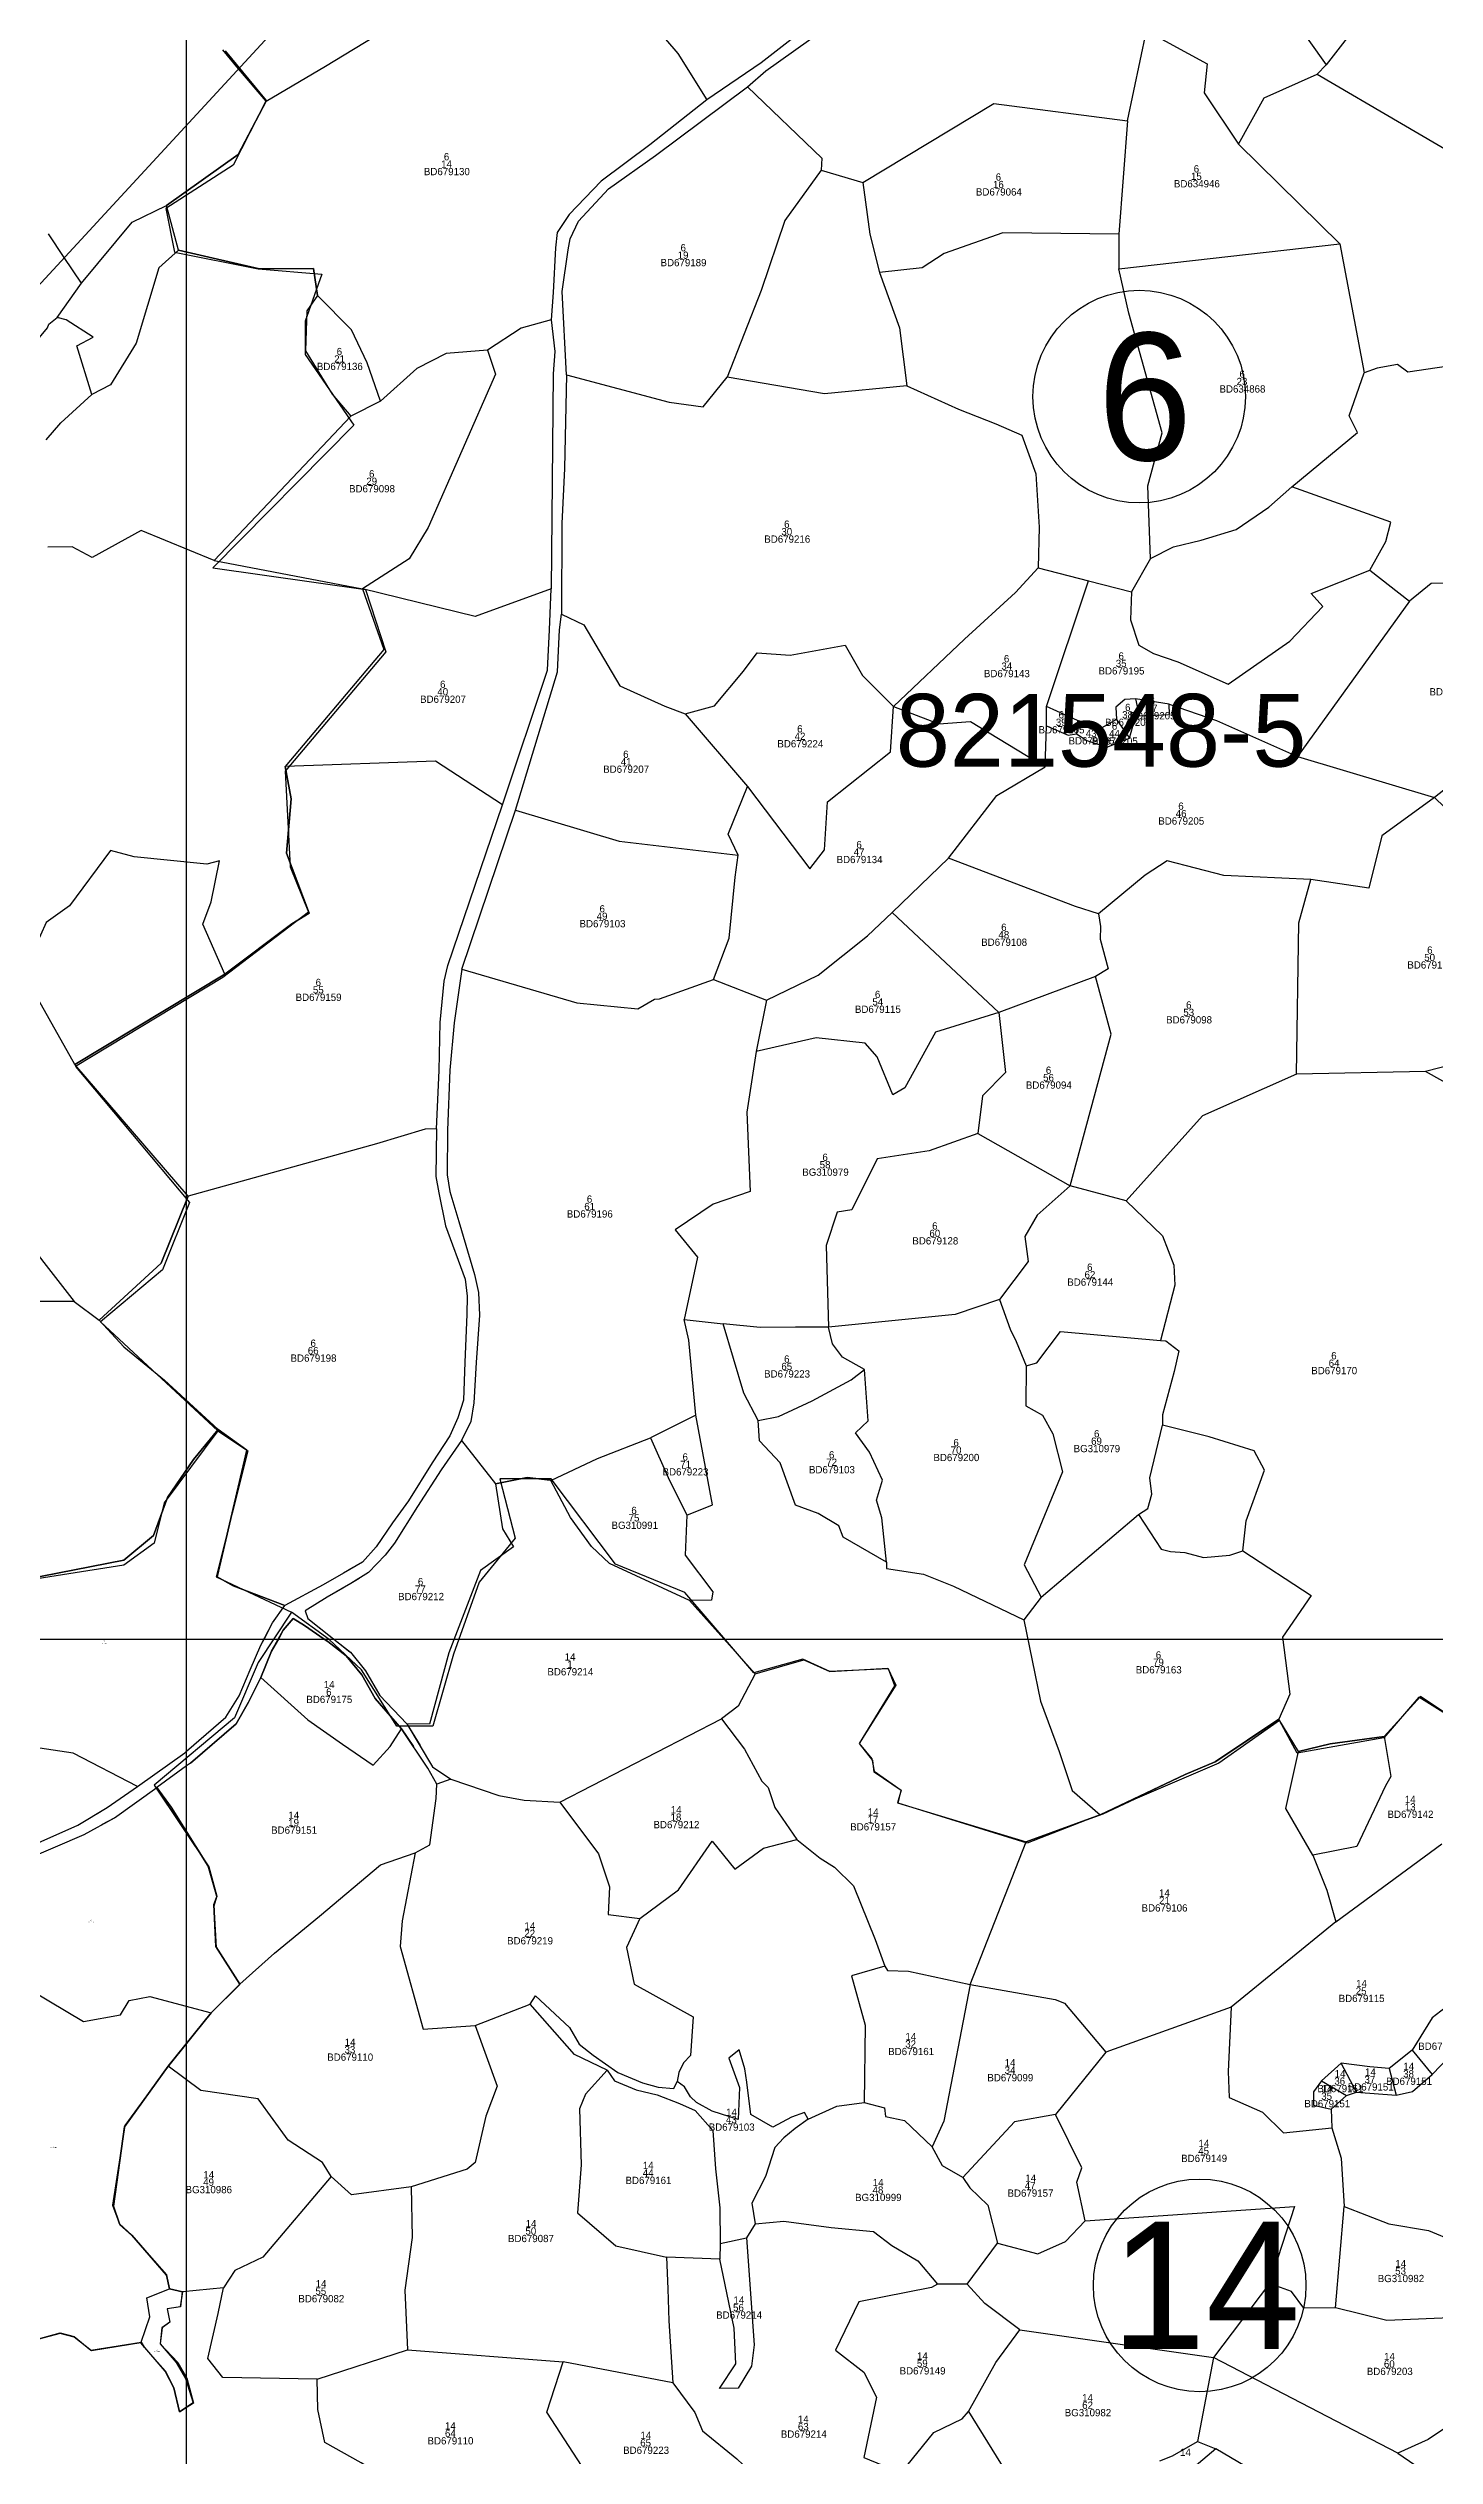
# Model space of a CAD drawing. Extents: x 547915 to 556085, y 1814738 to 1822008.
# Drawn here: x 548924 to 549687, y 1818551 to 1819875 of the extents above; entities that cross this region are included whole.
import ezdxf

# ---------------------------------------------------------------- set-up
doc = ezdxf.new("R2010")
doc.units = 0
for name, color, linetype in [('Level 10', 7, 'Continuous'), ('Level 20', 7, 'Continuous'), ('Level 23', 7, 'Continuous'), ('Level 34', 7, 'Continuous'), ('Level 46', 7, 'Continuous'), ('Level 54', 7, 'Continuous'), ('Level 55', 7, 'Continuous')]:
    doc.layers.add(name, color=color, linetype=linetype)

msp = doc.modelspace()

# ---------------------------------------------------------------- linework, layer by layer
at = {"layer": 'Level 10'}
for p, q in [((549690.7, 1819947.7), (549627.4, 1819866.2)), ((549517.9, 1819835.3), (549528.4, 1819884.8)), ((549028.6, 1819864), (549019.9, 1819874.3)), ((549627.4, 1819866.2), (549622.4, 1819860.9)), ((549043.7, 1819846.1), (549028.6, 1819864)), ((549622.4, 1819860.9), (549717.5, 1819805.4)), ((549517.9, 1819835.3), (549513.1, 1819772.9)), ((549634.8, 1819767.6), (549579.1, 1819822.5)), ((549349.3, 1819808.1), (549372.3, 1819801.3)), ((548995.5, 1819764.1), (548988.9, 1819788.8)), ((548932.6, 1819760.1), (548923.9, 1819773.1)), ((549513.1, 1819772.9), (549513.2, 1819753.8)), ((548942.1, 1819746), (548932.6, 1819760.1)), ((549513.2, 1819753.8), (549634.8, 1819767.6)), ((549634.8, 1819767.6), (549648.2, 1819696.6)), ((548928.8, 1819727.2), (548942.1, 1819746)), ((549106.7, 1819681), (549090.4, 1819672.8)), ((549468.8, 1819589.3), (549496.4, 1819582.2)), ((549530.7, 1819594.6), (549520.1, 1819576.1)), ((549651.3, 1819588.1), (549673.2, 1819571.1)), ((549473.4, 1819513.1), (549496.4, 1819582.2)), ((549496.4, 1819582.2), (549520.1, 1819576.1)), ((549673.2, 1819571.1), (549611.6, 1819485.5)), ((549767.2, 1819526.1), (549687, 1819463)), ((549274.4, 1819509.1), (549308.8, 1819469)), ((549473.3, 1819502.4), (549473.4, 1819513.1)), ((549490.4, 1819505.4), (549473.4, 1819513.1)), ((549540.8, 1819514.3), (549522.3, 1819517.3)), ((549522.3, 1819517.3), (549524.4, 1819507.9)), ((549472.7, 1819479.9), (549473.3, 1819502.4)), ((549490.4, 1819505.4), (549489.9, 1819498)), ((549503.9, 1819501.3), (549490.4, 1819505.4)), ((549511.9, 1819505.9), (549503.9, 1819501.3)), ((549503.9, 1819501.3), (549506.5, 1819490.8)), ((549506.5, 1819490.8), (549519.1, 1819495.7)), ((549511.9, 1819505.9), (549519.1, 1819495.7)), ((549611.6, 1819485.5), (549687, 1819463)), ((549388.4, 1819399.7), (549419.4, 1819429.6)), ((549388.4, 1819399.7), (549447.1, 1819344.8)), ((548938.5, 1819316.2), (548910.1, 1819366.4)), ((549021.1, 1819365.8), (548938.5, 1819316.2)), ((549290, 1819362.9), (549319.2, 1819351.6)), ((549500.4, 1819364.6), (549447.1, 1819344.8)), ((549319.2, 1819351.6), (549313.6, 1819323.3)), ((549682, 1819312.3), (549611, 1819310.8)), ((549735.8, 1819282.3), (549682, 1819312.3)), ((549435.5, 1819278.1), (549486.3, 1819249.4)), ((549517.3, 1819241.2), (549486.3, 1819249.4)), ((548938.1, 1819185.7), (548951.8, 1819175.4)), ((549273.9, 1819175.9), (549295.4, 1819173.4)), ((549280.4, 1819123.2), (549255.4, 1819110.7)), ((549151.4, 1819109.3), (549170.1, 1819085.5)), ((549470.4, 1819023), (549524, 1819068.6)), ((549470.4, 1819023), (549460.8, 1819010.5)), ((549205.5, 1818910.3), (549294.5, 1818956.2)), ((549590.2, 1818948.4), (549601.3, 1818955.9)), ((549502.9, 1818903.3), (549519.3, 1818911)), ((549462.1, 1818888.4), (549502.9, 1818903.3)), ((549431.3, 1818809.9), (549462.1, 1818888.4)), ((549632.7, 1818844.5), (549691, 1818887.3)), ((549632.7, 1818844.5), (549575.1, 1818797.4)), ((549013.5, 1818794.4), (549029.3, 1818810.1)), ((548989.8, 1818765.1), (549013.5, 1818794.4)), ((549158.9, 1818787.4), (549189.1, 1818799.1)), ((549575.1, 1818797.4), (549506, 1818772.7)), ((549506, 1818772.7), (549478.3, 1818738.4)), ((549635.6, 1818766.6), (549624.8, 1818756.9)), ((549644, 1818750.7), (549635.6, 1818766.6)), ((549674.7, 1818773.8), (549662, 1818763.7)), ((549674.7, 1818773.8), (549685.7, 1818760.5)), ((549624.8, 1818756.9), (549638.5, 1818748.8)), ((549662, 1818763.7), (549665.8, 1818749.1)), ((549630.1, 1818741.4), (549638.5, 1818748.8)), ((549630.1, 1818741.4), (549630.5, 1818731.1)), ((549638.5, 1818748.8), (549644, 1818750.7)), ((549644, 1818750.7), (549665.8, 1818749.1)), ((549632.4, 1818632), (549637.3, 1818687.9)), ((549313, 1818678.2), (549308.2, 1818670.5)), ((549293.6, 1818658.9), (549264.2, 1818660)), ((549293.7, 1818667.5), (549293.6, 1818658.9)), ((549293.7, 1818667.5), (549308.2, 1818670.5)), ((549429.6, 1818645), (549446.4, 1818667.6)), ((549020.3, 1818643), (548997.7, 1818640.8)), ((549429.6, 1818645), (549413.4, 1818645.1)), ((549596.1, 1818645.4), (549565.3, 1818604.7)), ((549458.6, 1818619.9), (549565.3, 1818604.7)), ((549071.8, 1818592.8), (549121.5, 1818608.9)), ((549121.5, 1818608.9), (549207.3, 1818602.4)), ((549267.7, 1818590.8), (549207.3, 1818602.4)), ((549565.3, 1818604.7), (549556.4, 1818558.6)), ((549666.7, 1818552.1), (549565.3, 1818604.7)), ((549430.4, 1818575), (549458.5, 1818529.7)), ((549556.4, 1818558.6), (549566.6, 1818554.5))]:
    msp.add_line(p, q, dxfattribs=at)
for points in [[(549579.1, 1819959.4), (549584.7, 1819952.5), (549582.1, 1819946.7), (549581.2, 1819936.6), (549592.5, 1819914.1), (549597.8, 1819907.7), (549627.4, 1819866.2)], [(549244.3, 1819939.3), (549246.6, 1819900), (549270.4, 1819872.3), (549286.3, 1819846.8)], [(549043.7, 1819846.1), (549076.4, 1819865.4), (549134.8, 1819900.8)], [(549528.4, 1819884.8), (549561.8, 1819866.6), (549560.1, 1819850.8), (549579.1, 1819822.5)], [(549028.6, 1819864), (549043.7, 1819846.1), (549028.4, 1819816.8), (548988.9, 1819788.8)], [(549308.8, 1819854.1), (549349.7, 1819814.8), (549349.3, 1819808.1)], [(549579.1, 1819822.5), (549593.1, 1819847.9), (549622.4, 1819860.9)], [(549072.1, 1819739.2), (549069.9, 1819754.1), (549040.2, 1819753.9), (548995.5, 1819764.1), (548988.9, 1819788.8), (549028.4, 1819816.8), (549043.7, 1819846.1)], [(549372.3, 1819801.3), (549444.4, 1819844.8), (549517.9, 1819835.3)], [(549349.3, 1819808.1), (549329.4, 1819780.5), (549316.3, 1819742), (549297.6, 1819694.3)], [(549372.3, 1819801.3), (549376.1, 1819773), (549381.4, 1819751.9)], [(548942.1, 1819746), (548970, 1819779.5), (548988.9, 1819788.8)], [(549513.1, 1819772.9), (549449.3, 1819773.7), (549417.1, 1819762.3), (549404.9, 1819754.4), (549381.4, 1819751.9)], [(548995.5, 1819764.1), (548984.6, 1819754.4), (548972.2, 1819712.9), (548958, 1819690.1), (548947.8, 1819684.7)], [(548995.5, 1819764.1), (549040.2, 1819753.9), (549069.9, 1819754.1), (549072.1, 1819739.2), (549066.2, 1819730.7), (549065.4, 1819708.8), (549080.1, 1819684.9), (549090.4, 1819672.8), (549074.6, 1819656.2), (549015.1, 1819593.4)], [(549381.4, 1819751.9), (549392.5, 1819721.5), (549396.4, 1819689.6)], [(549537, 1819663.7), (549518.7, 1819729.5), (549513.2, 1819753.8)], [(549072.1, 1819739.2), (549066.2, 1819730.7), (549065.4, 1819708.8), (549080.1, 1819684.9), (549090.4, 1819672.8)], [(549106.7, 1819681), (549099.3, 1819702.1), (549090.7, 1819720.3), (549072.1, 1819739.2)], [(548881.2, 1819704.4), (548883.9, 1819702.6), (548895.7, 1819700.6), (548904.6, 1819700.4), (548910.9, 1819706.4), (548923.4, 1819721.5), (548924.1, 1819723.4), (548928.8, 1819727.2)], [(548947.8, 1819684.7), (548939.5, 1819711.5), (548948.5, 1819716.2), (548933.6, 1819725.9), (548928.8, 1819727.2)], [(549200.7, 1819725.8), (549184.2, 1819721.2), (549165.6, 1819709.2)], [(549165.6, 1819709.2), (549170.1, 1819696), (549132.9, 1819611.5), (549122.5, 1819594.3), (549096.9, 1819577.8)], [(549165.6, 1819709.2), (549142.8, 1819707.3), (549126.7, 1819699.1), (549106.7, 1819681)], [(549868.8, 1819702), (549851.7, 1819705.7), (549824.2, 1819710.9), (549800.1, 1819716), (549672.2, 1819697), (549666.5, 1819701.2), (549655.4, 1819699.2), (549648.2, 1819696.6)], [(549209.2, 1819695.6), (549265.6, 1819680.5), (549284.3, 1819677.9), (549297.6, 1819694.3)], [(549396.4, 1819689.6), (549351.2, 1819685.2), (549297.6, 1819694.3)], [(549608.5, 1819634), (549644.6, 1819663.8), (549639.9, 1819673), (549648.2, 1819696.6)], [(548922.6, 1819659.8), (548930.7, 1819669.2), (548947.8, 1819684.7)], [(549396.4, 1819689.6), (549425, 1819676.6), (549445.4, 1819668.6), (549459.8, 1819662.3), (549467.4, 1819641.1), (549469.3, 1819611.7), (549468.8, 1819589.3)], [(549090.4, 1819672.8), (549074.6, 1819656.2), (549015.1, 1819593.4), (549096.9, 1819577.8)], [(549530.7, 1819594.6), (549529.2, 1819634.5), (549537, 1819663.7)], [(549530.7, 1819594.6), (549543.2, 1819600.9), (549558.5, 1819604.6), (549577.8, 1819610.4), (549595.7, 1819622.7), (549608.5, 1819634)], [(549651.3, 1819588.1), (549660.1, 1819603.9), (549663, 1819614.5), (549608.5, 1819634)], [(549015.1, 1819593.4), (548975, 1819609.9), (548948, 1819595), (548937, 1819601), (548923.6, 1819600.8)], [(549015.1, 1819593.4), (549096.9, 1819577.8), (549108.5, 1819544.5), (549054.2, 1819480), (549057.5, 1819462.3), (549054.9, 1819432.4), (549067.5, 1819399.3), (549058, 1819393.5), (549021.1, 1819365.8)], [(549389.1, 1819513), (549428.2, 1819550.1), (549456.3, 1819575.9), (549468.8, 1819589.3)], [(549520.1, 1819576.1), (549519.6, 1819560.8), (549524.2, 1819546.8), (549532.2, 1819542.2), (549545.6, 1819537.6), (549573.3, 1819525.3), (549607.3, 1819549.1), (549625.4, 1819568.1), (549619, 1819575.3), (549651.3, 1819588.1)], [(549096.9, 1819577.8), (549108.5, 1819544.5), (549054.2, 1819480)], [(549200.7, 1819577.8), (549158.8, 1819562.6), (549096.9, 1819577.8)], [(549767.2, 1819526.1), (549768.9, 1819562.3), (549742, 1819580.9), (549685.1, 1819580.8), (549673.2, 1819571.1)], [(549206.4, 1819563.8), (549218.7, 1819558.1), (549238.5, 1819524.5), (549263.2, 1819513.2), (549274.4, 1819509.1)], [(549274.4, 1819509.1), (549290.6, 1819513.4), (549306.5, 1819532.5), (549314.1, 1819542.6), (549332.3, 1819541.3), (549362.6, 1819546.9), (549372, 1819530.1), (549389.1, 1819513)], [(549308.8, 1819469), (549343.1, 1819423.8), (549351.2, 1819434.2), (549352.8, 1819460.6), (549387.4, 1819488.2), (549389.1, 1819513)], [(549389.1, 1819513), (549414, 1819503.5), (549431.6, 1819504.9), (549472.7, 1819479.9)], [(549522.3, 1819517.3), (549516.5, 1819517), (549511.6, 1819512.7), (549511.9, 1819505.9)], [(549519.1, 1819495.7), (549520.8, 1819502.3), (549524.4, 1819507.9)], [(549524.4, 1819507.9), (549541.1, 1819508.6), (549540.8, 1819514.3)], [(549540.8, 1819514.3), (549566.9, 1819505.3), (549611.6, 1819485.5)], [(549473.3, 1819502.4), (549485.3, 1819497.3), (549489.9, 1819498)], [(549489.9, 1819498), (549495.5, 1819494.3), (549506.5, 1819490.8)], [(549173.9, 1819459), (549137, 1819483), (549054.2, 1819480)], [(549000.8, 1819243.6), (548938.5, 1819316.2), (549021.1, 1819365.8), (549058, 1819393.5), (549067.5, 1819399.3), (549054.9, 1819432.4), (549057.5, 1819462.3), (549054.2, 1819480)], [(549303.6, 1819431.3), (549298.1, 1819442.8), (549308.8, 1819469)], [(549419.4, 1819429.6), (549446.1, 1819464.1), (549472.7, 1819479.9)], [(549181, 1819456), (549238.1, 1819439), (549303.6, 1819431.3)], [(549687, 1819463), (549658, 1819442), (549650.8, 1819413.2), (549618.9, 1819417.9)], [(549687, 1819463), (549731.9, 1819419.5), (549750.6, 1819414.6), (549759.1, 1819407.1)], [(549021.1, 1819365.8), (549008.9, 1819393.4), (549013.5, 1819405.7), (549018, 1819428.2), (549011.1, 1819426.4), (548971.2, 1819430.3), (548958, 1819433.8), (548935.5, 1819403.4), (548922.6, 1819394.2), (548910.1, 1819366.4)], [(549290, 1819362.9), (549298.7, 1819385.7), (549302, 1819419.2), (549303.6, 1819431.3)], [(549501.9, 1819399), (549489.4, 1819403), (549419.4, 1819429.6)], [(549618.9, 1819417.9), (549571, 1819420.1), (549539.8, 1819428.2), (549527.7, 1819420.2), (549501.9, 1819399)], [(549611, 1819310.8), (549612.2, 1819394), (549618.9, 1819417.9)], [(549319.2, 1819351.6), (549347.6, 1819365.2), (549374.8, 1819386.9), (549388.4, 1819399.7)], [(549501.9, 1819399), (549503, 1819392), (549502.9, 1819385.1), (549507.3, 1819368.7), (549500.4, 1819364.6)], [(549151.5, 1819368.6), (549214.8, 1819350), (549248.4, 1819346.8), (549257.6, 1819352.1), (549260.4, 1819352.2), (549290, 1819362.9)], [(549486.3, 1819249.4), (549509, 1819332.9), (549500.4, 1819364.6)], [(549447.1, 1819344.8), (549412.3, 1819334), (549395.4, 1819303.2), (549388.7, 1819299.5), (549380.1, 1819320.4), (549373.5, 1819327.9), (549346.6, 1819330.8), (549313.6, 1819323.3)], [(549447.1, 1819344.8), (549450.8, 1819311.7), (549438.2, 1819298.8), (549435.5, 1819278.1)], [(549313.6, 1819323.3), (549308.4, 1819289.9), (549310.2, 1819246.2), (549289.8, 1819239.2), (549268.9, 1819225.2), (549281.3, 1819210.2), (549273.9, 1819175.9)], [(549752.4, 1819326.5), (549711.4, 1819319.8), (549682, 1819312.3)], [(548951.8, 1819175.4), (548985.9, 1819206.8), (549000.8, 1819243.6), (548938.5, 1819316.2)], [(549611, 1819310.8), (549559.2, 1819287.8), (549517.3, 1819241.2)], [(549137.5, 1819280.8), (549131.4, 1819280.6), (549104.6, 1819272.4), (549000.8, 1819243.6)], [(549435.5, 1819278.1), (549408.7, 1819268.7), (549380.2, 1819264.2), (549366.2, 1819236.2), (549358.1, 1819234.9), (549352.1, 1819216.6), (549353.3, 1819171.6)], [(548894, 1819243.4), (548902.8, 1819231), (548938.1, 1819185.7)], [(549000.8, 1819243.6), (548985.9, 1819206.8), (548951.8, 1819175.4)], [(549486.3, 1819249.4), (549468.2, 1819233.3), (549461.5, 1819221.4), (549463.3, 1819207.8), (549447.5, 1819186.9)], [(549517.3, 1819241.2), (549537.3, 1819221.9), (549543.5, 1819205.7), (549544, 1819194.8), (549536.2, 1819164.2)], [(548938.1, 1819185.7), (548902.9, 1819185.8), (548857.8, 1819158.6), (548836.8, 1819145.7), (548823.3, 1819140.3), (548798.8, 1819122.4)], [(549280.4, 1819123.2), (549276.4, 1819164.4), (549273.9, 1819175.9)], [(549447.5, 1819186.9), (549423.1, 1819178.5), (549353.3, 1819171.6)], [(549447.5, 1819186.9), (549453.4, 1819170.5), (549456.6, 1819163.8), (549462.2, 1819150.4)], [(548951.8, 1819175.4), (548965.4, 1819160.8), (548987.9, 1819142.5), (549017.3, 1819115.3), (549003.7, 1819098.8), (548989.4, 1819077.9), (548981.8, 1819056.9), (548965.5, 1819043.5), (548866, 1819024), (548841, 1819020)], [(548951.8, 1819175.4), (548965.4, 1819160.8), (548987.9, 1819142.5), (549017.3, 1819115.3)], [(549314.6, 1819120.3), (549306.8, 1819135.3), (549295.4, 1819173.4)], [(549353.3, 1819171.6), (549335.1, 1819171.6), (549315.8, 1819171.5), (549295.4, 1819173.4)], [(549373.2, 1819148.4), (549361.1, 1819155.1), (549355.6, 1819162.5), (549353.3, 1819171.6)], [(549462.2, 1819150.4), (549468, 1819151.9), (549481, 1819169.3), (549536.2, 1819164.2)], [(549536.2, 1819164.2), (549539, 1819164.1), (549546.3, 1819158.5), (549543.6, 1819147.2), (549537.2, 1819123.4), (549537.3, 1819117.6)], [(549462.2, 1819150.4), (549461.9, 1819128.3), (549471.2, 1819123.2), (549476.9, 1819112.9), (549482.2, 1819092.1), (549461, 1819040.9), (549470.4, 1819023)], [(549314.6, 1819120.3), (549325.8, 1819122.5), (549344.3, 1819131.1), (549365.9, 1819142.7), (549373.2, 1819148.4)], [(549385.3, 1819042.3), (549382.7, 1819066.7), (549379.7, 1819076.4), (549383.1, 1819087.4), (549376, 1819102.8), (549368.2, 1819113.5), (549375.2, 1819120.1), (549373.2, 1819148.4)], [(549275.4, 1819068.1), (549289.5, 1819073.8), (549280.4, 1819123.2)], [(548841, 1819020), (548866, 1819024), (548965.5, 1819043.5), (548981.8, 1819056.9), (548989.4, 1819077.9), (549003.7, 1819098.8), (549017.3, 1819115.3), (549033.2, 1819103.9), (549016.8, 1819034.2), (549025.6, 1819029.3), (549054.1, 1819018.5)], [(549054.1, 1819018.5), (549025.6, 1819029.3), (549016.8, 1819034.2), (549033.2, 1819103.9), (549017.3, 1819115.3)], [(549200.5, 1819087.3), (549226.2, 1819099.3), (549255.4, 1819110.7)], [(549255.4, 1819110.7), (549265.1, 1819088.9), (549275.4, 1819068.1)], [(549385.3, 1819042.3), (549361.4, 1819056.1), (549359, 1819062.3), (549347.7, 1819069), (549335.1, 1819073.7), (549326.8, 1819096.9), (549315.4, 1819109.1), (549314.6, 1819120.3)], [(549524, 1819068.6), (549529.1, 1819071.9), (549531.4, 1819079.8), (549530.2, 1819088.7), (549537.3, 1819117.6)], [(549581.5, 1819048.5), (549583.3, 1819065), (549593.3, 1819092.9), (549587.6, 1819103.5), (549562.9, 1819111.3), (549537.3, 1819117.6)], [(549313, 1818980.9), (549276.9, 1819021.2), (549232.7, 1819041.6), (549222.9, 1819050.9), (549211.3, 1819066.9), (549200.5, 1819087.3), (549200.1, 1819087.4), (549187.5, 1819088.9), (549170.1, 1819085.5), (549173.8, 1819060.6), (549180, 1819050.8), (549161.8, 1819037.8), (549144.3, 1818992.5), (549133.7, 1818953.2), (549121.3, 1818953.3)], [(549170.1, 1819085.5), (549173.8, 1819060.6), (549180, 1819050.8), (549161.8, 1819037.8), (549144.3, 1818992.5), (549133.7, 1818953.2), (549121.3, 1818953.3)], [(549170.1, 1819085.5), (549187.5, 1819088.9), (549200.1, 1819087.4), (549200.5, 1819087.3)], [(549276.9, 1819021.2), (549232.7, 1819041.6), (549222.9, 1819050.9), (549211.3, 1819066.9), (549200.5, 1819087.3)], [(549275.4, 1819068.1), (549274.4, 1819046.1), (549289.6, 1819026), (549288.9, 1819021.4), (549276.9, 1819021.2)], [(549524, 1819068.6), (549536.5, 1819049.5), (549541.6, 1819048.1), (549549.6, 1819047.6), (549559.7, 1819044.9), (549574.2, 1819046.2), (549581.5, 1819048.5)], [(549581.5, 1819048.5), (549619, 1819024), (549603.3, 1819001), (549607.3, 1818969.6), (549601.3, 1818955.9)], [(549385.3, 1819042.3), (549385.3, 1819038.9), (549405.6, 1819035.8), (549422.1, 1819029.1), (549460.8, 1819010.5)], [(549276.9, 1819021.2), (549313, 1818980.9), (549339.8, 1818988.5), (549354, 1818982.1), (549386, 1818984), (549390.4, 1818974.6), (549383.3, 1818963.3), (549370.2, 1818942.6), (549377.2, 1818934.2), (549378.4, 1818927.4), (549393.3, 1818916.9), (549391.3, 1818909.9), (549462.1, 1818888.4)], [(549705.6, 1819017.1), (549711.6, 1818997.7), (549707.4, 1818977.4), (549693.2, 1818959.1), (549679.3, 1818968.4), (549659.3, 1818946.4), (549629.5, 1818942.3), (549612.1, 1818938.2), (549601.3, 1818955.9)], [(549460.8, 1819010.5), (549470.1, 1818965.9), (549480.3, 1818938.2), (549487.5, 1818916.6), (549502.9, 1818903.3)], [(549040.9, 1818978.9), (549066.8, 1818955.5), (549085.8, 1818942.2), (549102.7, 1818930.7), (549112, 1818940.9), (549118.2, 1818950.6)], [(549313, 1818980.9), (549303.6, 1818963), (549294.5, 1818956.2)], [(549313, 1818980.9), (549339.8, 1818988.5), (549354, 1818982.1), (549386, 1818984), (549390.4, 1818974.6), (549383.3, 1818963.3), (549370.2, 1818942.6), (549377.2, 1818934.2), (549378.4, 1818927.4), (549393.3, 1818916.9), (549391.3, 1818909.9), (549462.1, 1818888.4)], [(549693.2, 1818959.1), (549679.3, 1818968.4), (549659.3, 1818946.4)], [(549294.5, 1818956.2), (549307.1, 1818939.4), (549316.6, 1818921.8), (549320.2, 1818918.4), (549323.8, 1818907.3), (549336, 1818889.8)], [(549612.1, 1818938.2), (549601.3, 1818955.9), (549566.2, 1818932.4), (549549.7, 1818925.5), (549502.9, 1818903.3), (549462.1, 1818888.4)], [(548973, 1818918.8), (548937.6, 1818937.3), (548854.2, 1818949.7)], [(549519.3, 1818911), (549549.7, 1818925.5), (549566.2, 1818932.4), (549590.2, 1818948.4)], [(549619.9, 1818881.1), (549605.1, 1818906.7), (549612.1, 1818938.2)], [(549612.1, 1818938.2), (549629.5, 1818942.3), (549659.3, 1818946.4)], [(549659.3, 1818946.4), (549662.9, 1818924.3), (549660, 1818919.3), (549644.2, 1818885.9), (549619.9, 1818881.1)], [(549013.5, 1818794.4), (549029.3, 1818810.1), (549016, 1818830.8), (549015, 1818854), (549016.7, 1818858.3), (549011.9, 1818875.1), (548991.4, 1818907.5), (548983.6, 1818918.3)], [(548983.6, 1818918.3), (548991.4, 1818907.5), (549011.9, 1818875.1), (549016.7, 1818858.3), (549015, 1818854), (549016, 1818830.8), (549029.3, 1818810.1)], [(549125.8, 1818882.4), (549133.9, 1818886.8), (549137.3, 1818912.2), (549137.8, 1818920.2)], [(549145.4, 1818923), (549171.8, 1818913.9), (549185.8, 1818911.4), (549205.5, 1818910.3)], [(549205.5, 1818910.3), (549226.8, 1818881.9), (549232.8, 1818863.7), (549232, 1818848.4), (549249.4, 1818846.2)], [(549249.4, 1818846.2), (549270.8, 1818862.1), (549289.3, 1818888.9), (549301.8, 1818873.4), (549317.6, 1818884.9), (549336, 1818889.8)], [(549336, 1818889.8), (549348.7, 1818879.5), (549356.7, 1818874.5), (549367.2, 1818864.2), (549379, 1818834.7), (549384.3, 1818820.1)], [(549029.3, 1818810.1), (549048.4, 1818827.1), (549073.2, 1818847.5), (549106.8, 1818875.8), (549125.8, 1818882.4)], [(549125.8, 1818882.4), (549118.6, 1818845), (549117.5, 1818830.8), (549130.2, 1818785.4), (549158.9, 1818787.4)], [(549619.9, 1818881.1), (549627.6, 1818861.8), (549632.7, 1818844.5)], [(549249.4, 1818846.2), (549242.2, 1818830.4), (549246.3, 1818810.1), (549278.8, 1818792.1), (549277.3, 1818770.9), (549273.6, 1818766.8), (549270.9, 1818761.6), (549270.1, 1818756.5)], [(549384.3, 1818820.1), (549366.1, 1818814.8), (549373.6, 1818787.6), (549372.9, 1818745.1)], [(549384.3, 1818820.1), (549385.8, 1818817.6), (549397.3, 1818817.2), (549431.3, 1818809.9)], [(548850.6, 1818812.3), (548872.2, 1818812.2), (548895.3, 1818818.1), (548943.3, 1818789.6), (548963.6, 1818793.2), (548968.3, 1818801.2), (548979.7, 1818803.3), (549013.5, 1818794.4)], [(549431.3, 1818809.9), (549416.8, 1818734.7), (549410.5, 1818720.7)], [(549431.3, 1818809.9), (549478.2, 1818801.7), (549483.2, 1818799.7), (549506, 1818772.7)], [(549013.5, 1818794.4), (548989.8, 1818765.1), (548965.7, 1818731.7), (548959.7, 1818688), (548963.1, 1818678.3), (548969.8, 1818672), (548988.9, 1818650), (548990.5, 1818642.5)], [(549189.1, 1818799.1), (549192, 1818803.8), (549210.7, 1818786.3), (549216.1, 1818777.1), (549223.8, 1818771.1), (549237.3, 1818761.5), (549250.9, 1818755.8), (549259.6, 1818753.5), (549268.2, 1818752.8), (549270.1, 1818756.5)], [(549231.5, 1818762.9), (549213.6, 1818771.4), (549189.1, 1818799.1)], [(549575.1, 1818797.4), (549573.4, 1818762.1), (549573.9, 1818747.7), (549592.2, 1818739.7), (549603.8, 1818728.4), (549630.5, 1818731.1)], [(549702.1, 1818795.3), (549692.8, 1818797.2), (549685.6, 1818791.7), (549674.7, 1818773.8)], [(549158.9, 1818787.4), (549170.9, 1818754.1), (549164.7, 1818737.5), (549158.8, 1818712.1), (549154.5, 1818708.4), (549123.6, 1818698.6)], [(549342.2, 1818735.8), (549340.2, 1818739.6), (549332.9, 1818736.9), (549322.7, 1818731.5), (549310.6, 1818738.4), (549308.3, 1818756.2), (549307.3, 1818763.6), (549304.2, 1818774), (549298.4, 1818769.4), (549304.4, 1818753.2), (549303.6, 1818735.6), (549289.3, 1818740.2), (549280.7, 1818745.1), (549277.4, 1818748.1), (549274.1, 1818753.6), (549270.1, 1818756.5)], [(549662, 1818763.7), (549651.3, 1818764.6), (549635.6, 1818766.6)], [(549685.7, 1818760.5), (549699.8, 1818775.1), (549704.2, 1818776.9)], [(548997.7, 1818640.8), (548990.5, 1818642.5), (548988.9, 1818650), (548969.8, 1818672), (548963.1, 1818678.3), (548959.7, 1818688), (548965.7, 1818731.7), (548989.8, 1818765.1)], [(549079.6, 1818704.4), (549074.8, 1818712), (549055.8, 1818724.3), (549039.4, 1818747), (549007.8, 1818751.6), (548989.8, 1818765.1)], [(549231.5, 1818762.9), (549219.6, 1818749.7), (549216.3, 1818741.5), (549217.1, 1818710.7), (549215.1, 1818684.3), (549236.2, 1818666.2), (549264.2, 1818660)], [(549231.5, 1818762.9), (549235.6, 1818757), (549247.4, 1818752), (549259.1, 1818749.2), (549271.3, 1818744.4), (549279.9, 1818740.7), (549289.7, 1818729.7), (549291.2, 1818708.6), (549293.6, 1818687.1), (549293.7, 1818667.5)], [(549624.8, 1818756.9), (549620.3, 1818750.9), (549620.4, 1818743.6), (549630.1, 1818741.4)], [(549665.8, 1818749.1), (549674.9, 1818751.1), (549685.7, 1818760.5)], [(549342.2, 1818735.8), (549358, 1818743.1), (549372.9, 1818745.1)], [(549372.9, 1818745.1), (549384.1, 1818742.1), (549384.8, 1818737.4), (549395.1, 1818735.2), (549410.5, 1818720.7)], [(549342.2, 1818735.8), (549335, 1818730.8), (549328.8, 1818725.6), (549323.8, 1818720.3), (549318.7, 1818704.4), (549311.1, 1818689.6), (549313, 1818678.2)], [(549478.3, 1818738.4), (549455.7, 1818734.4), (549427.3, 1818703.7)], [(549494.7, 1818680), (549490.1, 1818701.2), (549492.8, 1818709), (549478.3, 1818738.4)], [(549630.5, 1818731.1), (549635.5, 1818714.4), (549637.3, 1818687.9)], [(549427.3, 1818703.7), (549416.1, 1818710.2), (549410.5, 1818720.7)], [(549079.6, 1818704.4), (549042, 1818660), (549026.5, 1818652.6), (549020.3, 1818643)], [(549123.6, 1818698.6), (549090.8, 1818694.2), (549079.6, 1818704.4)], [(549427.3, 1818703.7), (549431.2, 1818698.1), (549441.1, 1818688.6), (549446.4, 1818667.6)], [(549123.6, 1818698.6), (549124.1, 1818670.7), (549120.2, 1818641.8), (549121.5, 1818608.9)], [(549494.7, 1818680), (549609.9, 1818687.8), (549596.1, 1818645.4)], [(549637.3, 1818687.9), (549661.9, 1818678.3), (549683.7, 1818674.6), (549711.9, 1818662.8), (549699.8, 1818626.7)], [(549313, 1818678.2), (549328.7, 1818679.8), (549354.8, 1818676.3), (549378.2, 1818674), (549388.3, 1818666.4), (549402.6, 1818657.9), (549413.4, 1818645.1)], [(549446.4, 1818667.6), (549468.6, 1818661.7), (549483.9, 1818668.5), (549494.7, 1818680)], [(549264.2, 1818660), (549264.9, 1818642.5), (549265.4, 1818624.9), (549267.7, 1818590.8)], [(549308.2, 1818670.5), (549312.5, 1818611.7), (549311, 1818599.9), (549303.7, 1818587.8), (549293.3, 1818587.6), (549302.3, 1818601.2), (549301.5, 1818620.8), (549293.6, 1818658.9)], [(548974.9, 1818613.2), (548979.8, 1818627.1), (548978, 1818637.5), (548990.5, 1818642.5)], [(548990.5, 1818642.5), (548997.7, 1818640.8), (548996.5, 1818632.6), (548989.2, 1818631.6), (548990.7, 1818624.2), (548986.3, 1818621.1), (548985.4, 1818612.3), (548994.3, 1818602), (548999.4, 1818593.1), (549003.6, 1818579.8), (548996.1, 1818574.8), (548992.9, 1818588), (548988.4, 1818597.3), (548976.7, 1818610.4), (548974.9, 1818613.2)], [(548997.7, 1818640.8), (548996.5, 1818632.6), (548989.2, 1818631.6), (548990.7, 1818624.2), (548986.3, 1818621.1), (548985.4, 1818612.3), (548994.3, 1818602), (548999.4, 1818593.1), (549003.6, 1818579.8)], [(549071.8, 1818592.8), (549019.9, 1818593.7), (549011.7, 1818604.2), (549017.3, 1818629), (549020.3, 1818643)], [(549413.4, 1818645.1), (549410, 1818643.2), (549370.1, 1818635.3), (549357.2, 1818608.7), (549372.8, 1818596.6), (549379.7, 1818583), (549372.8, 1818549.7), (549393.4, 1818541.2)], [(549458.6, 1818619.9), (549439.5, 1818634.5), (549429.6, 1818645)], [(549632.4, 1818632), (549615, 1818631.9), (549608.3, 1818641), (549596.1, 1818645.4)], [(549430.4, 1818575), (549445.5, 1818601.9), (549458.6, 1818619.9)], [(549699.8, 1818626.7), (549660.7, 1818625.1), (549632.4, 1818632)], [(549740.3, 1818631.6), (549752.2, 1818611.9), (549763.3, 1818593.4), (549721.8, 1818585.3), (549683.5, 1818559.7), (549666.7, 1818552.1)], [(548909.8, 1818612.7), (548930.4, 1818618.3), (548938.1, 1818616.2), (548947.3, 1818608.7), (548974.9, 1818613.2)], [(548909.8, 1818612.7), (548930.4, 1818618.3), (548938.1, 1818616.2), (548947.3, 1818608.7), (548974.9, 1818613.2), (548976.7, 1818610.4), (548988.4, 1818597.3), (548992.9, 1818588), (548996.1, 1818574.8), (549003.6, 1818579.8)], [(549220.2, 1818541.1), (549198.2, 1818574.7), (549207.3, 1818602.4)], [(549134.2, 1818496.2), (549121.5, 1818509), (549121.2, 1818530.4), (549096.1, 1818546.7), (549076, 1818557.9), (549072.3, 1818576.2), (549071.8, 1818592.8)], [(549267.7, 1818590.8), (549279.7, 1818574.5), (549283.9, 1818564.4), (549302.8, 1818548.9), (549309.8, 1818542.4), (549310, 1818531.3), (549301, 1818522.4)], [(549393.4, 1818541.2), (549411.3, 1818563.4), (549426.9, 1818570.9), (549430.4, 1818575)], [(549535.7, 1818547.8), (549542.8, 1818550.6), (549556.4, 1818558.6)], [(549566.6, 1818554.5), (549549.8, 1818540.3), (549536.5, 1818540.1)], [(549666.2, 1818468.3), (549667.7, 1818482.6), (549661.6, 1818499.1), (549603.9, 1818532.4), (549566.6, 1818554.5)], [(549666.7, 1818552.1), (549694.8, 1818532.9), (549706.9, 1818530.5)]]:
    msp.add_lwpolyline(points, dxfattribs=at)
at = {"layer": 'Level 23'}
for p, q in [((549151.5, 1819368.6), (549181, 1819456)), ((549040.9, 1818996.6), (549042.7, 1819000)), ((549046.7, 1818993.3), (549050.5, 1819000)), ((549121.3, 1818953.3), (549128.5, 1818941.4)), ((548973, 1818918.8), (548999, 1818937.5)), ((548973, 1818918.8), (548999, 1818937.5)), ((548999, 1818937.5), (549000, 1818938.3)), ((548999, 1818937.5), (549000, 1818938.3)), ((549000, 1818930.2), (548983.6, 1818918.3)), ((549000, 1818930.2), (548983.6, 1818918.3)), ((549002.2, 1818931.8), (549000, 1818930.2)), ((549002.2, 1818931.8), (549000, 1818930.2)), ((549145.4, 1818923), (549137.8, 1818920.2))]:
    msp.add_line(p, q, dxfattribs=at)
for points in [[(549308.8, 1819854.1), (549318.9, 1819862.9), (549358.8, 1819891.2), (549404.2, 1819925.4), (549417.6, 1819937.8), (549422.7, 1819947.2), (549423.6, 1819952), (549424.4, 1820000)], [(549356, 1819898.1), (549316.2, 1819867.2), (549286.3, 1819846.8)], [(549209.2, 1819695.6), (549206.7, 1819741.4), (549210.1, 1819764.3), (549211.2, 1819770.4), (549215.8, 1819780.2), (549232.2, 1819797.9), (549258.2, 1819816.3), (549308.8, 1819854.1)], [(549286.3, 1819846.8), (549255, 1819822.1), (549228.2, 1819802.2), (549210.5, 1819783.8), (549203.9, 1819773.8), (549203, 1819765.5), (549201.7, 1819740.8), (549200.7, 1819725.8)], [(549200.7, 1819725.8), (549202.7, 1819708.4), (549201.8, 1819696.2), (549200.7, 1819577.8)], [(549209.2, 1819695.6), (549208, 1819644), (549206.6, 1819613.7), (549206.4, 1819563.8)], [(549173.9, 1819459), (549198.7, 1819533.1), (549199.7, 1819555.2), (549200.7, 1819577.8)], [(549181, 1819456), (549204.2, 1819532.1), (549205.2, 1819555.3), (549206.4, 1819563.8)], [(549137.5, 1819280.8), (549139, 1819312.8), (549139.5, 1819339.3), (549141.7, 1819361.9), (549143.7, 1819370.5), (549173.9, 1819459)], [(549151.5, 1819368.6), (549147.2, 1819339), (549144.9, 1819313), (549143.6, 1819280), (549143.4, 1819255.5), (549144.9, 1819246.3), (549149.9, 1819229.8), (549158.5, 1819200.6), (549160.7, 1819190.7), (549161.2, 1819178.2), (549159.4, 1819152.2), (549158.1, 1819130), (549156.5, 1819119.7), (549151.4, 1819109.3)], [(549137.5, 1819280.8), (549137.2, 1819254.5), (549138.8, 1819245.5), (549142.5, 1819227.3), (549153.4, 1819198), (549154.5, 1819188.7), (549154.2, 1819178.5), (549153.2, 1819152.4), (549152.5, 1819131.4), (549149.3, 1819121.8), (549144.9, 1819111.9), (549135.2, 1819097), (549122.1, 1819076.1), (549113.4, 1819063.9), (549104.3, 1819050.7), (549096.9, 1819042.4), (549086.3, 1819036.2), (549075.1, 1819029.9), (549054.1, 1819018.5)], [(549151.4, 1819109.3), (549140.2, 1819093.1), (549127, 1819072.9), (549114.4, 1819052.8), (549109.3, 1819046.1), (549100.2, 1819036.7), (549090.4, 1819030.6), (549077.4, 1819023), (549065.2, 1819015.5)], [(549091.6, 1819039.3), (549086.3, 1819036.2), (549075.1, 1819029.9), (549054.1, 1819018.5)], [(549082.5, 1819034), (549075.1, 1819029.9), (549054.1, 1819018.5)], [(549094.9, 1819033.4), (549090.4, 1819030.6), (549077.4, 1819023), (549065.2, 1819015.5), (549066.7, 1819011.3), (549089.9, 1818993)], [(549000, 1818938.3), (549021.5, 1818957), (549029, 1818968.8), (549035, 1818983.1), (549040.9, 1818996.6), (549047.3, 1819008.9), (549054.1, 1819018.5)], [(549042.7, 1819000), (549047.3, 1819008.9), (549054.1, 1819018.5)], [(549042.7, 1819000), (549047.3, 1819008.9), (549054.1, 1819018.5)], [(549086.3, 1819028.2), (549077.4, 1819023), (549065.2, 1819015.5)], [(549002.2, 1818931.8), (549027.3, 1818953.3), (549034, 1818965.3), (549040.9, 1818978.9), (549046.7, 1818993.3), (549053.2, 1819004.9), (549058.6, 1819011.4), (549064.9, 1819007.4), (549077.7, 1818998.6), (549087.8, 1818990.8), (549087.9, 1818990.7)], [(549050.5, 1819000), (549053.2, 1819004.9), (549058.6, 1819011.4), (549064.9, 1819007.4), (549075.7, 1819000)], [(549075.7, 1819000), (549064.9, 1819007.4), (549058.6, 1819011.4), (549053.2, 1819004.9), (549050.5, 1819000)], [(549065.2, 1819015.5), (549066.7, 1819011.3), (549081, 1819000)], [(549065.2, 1819015.5), (549066.7, 1819011.3), (549081, 1819000)], [(549000, 1818938.3), (549021.5, 1818957), (549029, 1818968.8), (549035, 1818983.1), (549040.9, 1818996.6), (549042.7, 1819000)], [(549050.5, 1819000), (549046.7, 1818993.3), (549040.9, 1818978.9)], [(549075.7, 1819000), (549077.7, 1818998.6), (549087.8, 1818990.8), (549096.4, 1818980.4), (549103.7, 1818967.3), (549118.2, 1818950.6), (549124.8, 1818940.9)], [(549118.2, 1818950.6), (549103.7, 1818967.3), (549096.4, 1818980.4), (549087.8, 1818990.8), (549077.7, 1818998.6), (549075.7, 1819000)], [(549081, 1819000), (549090.2, 1818992.8), (549098.4, 1818982.5), (549106.4, 1818969), (549121.3, 1818953.3)], [(549081, 1819000), (549090.2, 1818992.8), (549098.4, 1818982.5), (549106.4, 1818969), (549121.3, 1818953.3)], [(549040.9, 1818978.9), (549034, 1818965.3), (549027.3, 1818953.3), (549002.2, 1818931.8)], [(549137.8, 1818920.2), (549132.8, 1818929), (549118.2, 1818950.6)], [(549121.3, 1818953.3), (549135.4, 1818929.8), (549145.4, 1818923)], [(548841.3, 1818825.6), (548845, 1818842), (548848.3, 1818848.6), (548854.3, 1818856.3), (548861.7, 1818862.3), (548875.3, 1818869.4), (548891.3, 1818875.9), (548940.1, 1818897.6), (548956.2, 1818907.3), (548973, 1818918.8)], [(548850.6, 1818812.3), (548849.6, 1818825.6), (548851.6, 1818839.2), (548858.6, 1818852.2), (548864.8, 1818857.5), (548877.8, 1818864.4), (548893.4, 1818871.1), (548943.5, 1818892.4), (548960.3, 1818901.7), (548983.6, 1818918.3)], [(548950.2, 1818903.6), (548956.2, 1818907.3), (548973, 1818918.8)], [(548953.4, 1818897.9), (548960.3, 1818901.7), (548983.6, 1818918.3)]]:
    msp.add_lwpolyline(points, dxfattribs=at)
at = {"layer": 'Level 34'}
for points in [[(549021.2, 1819873.9), (549043.8, 1819846.5), (549025.6, 1819811), (548988.6, 1819787), (548993.3, 1819763), (549039.4, 1819753.8), (549074.5, 1819751), (549065.2, 1819725.1), (549065.2, 1819725.1), (549065.2, 1819706.7), (549092, 1819667.9), (549014.5, 1819589.4), (549098.5, 1819577.4), (549109.6, 1819543.2), (549054.2, 1819477.6), (549056.9, 1819424.9), (549067.1, 1819400), (549020, 1819364), (548938.8, 1819315), (549001.5, 1819240.2), (548986.8, 1819203.2), (548952.6, 1819174.6), (549017.2, 1819114.6), (548987.7, 1819074.9), (548982.2, 1819052.7), (548965.5, 1819040.7), (548837.2, 1819020.4)], [(549017.2, 1819114.6), (549033.7, 1819103.5), (549033.7, 1819103.5), (549016.2, 1819034.2), (549057.7, 1819014.8), (549039.3, 1818987.1), (549026.4, 1818956.6), (548982.1, 1818919.7), (549012.3, 1818874.6), (549016.7, 1818858.6), (549014.9, 1818853.1), (549016.2, 1818830.4), (549029.2, 1818810), (549013.3, 1818794.2), (548989.4, 1818764.5), (548966, 1818732.4), (548959.2, 1818688.5), (548963.3, 1818677.8), (548969.8, 1818671.8), (548989, 1818650.3), (548990.3, 1818642.7), (548997.6, 1818640.9), (548996.6, 1818632.7), (548989.2, 1818631.6), (548990.7, 1818624.1), (548986.5, 1818621), (548985.5, 1818612.3), (548995.2, 1818602), (549000.1, 1818593.3), (549003.7, 1818579.7), (548996.2, 1818574.9), (548993.1, 1818587.7), (548988.1, 1818597.2), (548974.7, 1818612.8), (548947.6, 1818608.4), (548938, 1818616), (548930.3, 1818617.9), (548905.5, 1818611.3)], [(549611.4, 1818937.3), (549601.7, 1818955.2), (549568.2, 1818931.7), (549522, 1818912), (549504.3, 1818903.6), (549495.2, 1818900.4), (549462.8, 1818887.8), (549391.7, 1818909.7), (549393.4, 1818916.7), (549378.4, 1818926.8), (549377.7, 1818933.2), (549370.4, 1818942.5), (549389.9, 1818974.2), (549386.4, 1818983.6), (549354.1, 1818982.2), (549339.3, 1818988.9), (549312.2, 1818981.4), (549274.3, 1819025.7), (549236.1, 1819041.3), (549200.7, 1819088.1), (549172.4, 1819088.1), (549180.9, 1819055.5), (549161.1, 1819031.4), (549146.9, 1818991.7), (549135.6, 1818952.1), (549115.7, 1818952.1), (549096.3, 1818983.1), (549096.3, 1818983.1), (549078.5, 1818999.7), (549057.7, 1819014.8)], [(549693.1, 1818958.8), (549678.4, 1818968.1), (549659.1, 1818945.7), (549611.4, 1818937.3)]]:
    msp.add_lwpolyline(points, dxfattribs=at)
for centre in [(549524.4, 1819683.6), (549557.7, 1818644.4)]:
    msp.add_circle(centre, 58.5, dxfattribs=at)
at = {"layer": 'Level 46'}
msp.add_lwpolyline([(549938, 1820823.7), (549467.1, 1820338.9), (548715.3, 1819524.9)], dxfattribs=at)
at = {"layer": 'Level 54'}
for p, q in [((549000, 1817000), (549000, 1821000)), ((548000, 1819000), (556000, 1819000))]:
    msp.add_line(p, q, dxfattribs=at)

# ---------------------------------------------------------------- texts
at = {"layer": 'Level 20'}
for s, height, p in [('14', 4, (549140.1, 1819809.5)), ('6', 4, (549141.6, 1819813.6)), ('BD679130', 4, (549130.6, 1819805.4)), ('16', 4, (549443.9, 1819798.3)), ('6', 4, (549445.4, 1819802.4)), ('BD634946', 4, (549543.5, 1819798.7)), ('15', 4, (549552.9, 1819802.8)), ('6', 4, (549554.4, 1819806.9)), ('BD679064', 4, (549434.5, 1819794.2)), ('BD679189', 4, (549260.9, 1819755.3)), ('19', 4, (549270.3, 1819759.4)), ('6', 4, (549271.9, 1819763.5)), ('21', 4, (549081.2, 1819702.3)), ('6', 4, (549082.6, 1819706.4)), ('BD679136', 4, (549071.7, 1819698.2)), ('23', 4, (549578, 1819689.9)), ('6', 4, (549579.6, 1819694)), ('BD634868', 4, (549568.6, 1819685.8)), ('6', 4, (549100.4, 1819639.1)), ('BD679098', 4, (549089.4, 1819630.9)), ('29', 4, (549098.9, 1819635)), ('6', 4, (549328.9, 1819611.4)), ('BD679216', 4, (549318, 1819603.2)), ('30', 4, (549327.4, 1819607.3)), ('34', 4, (549448.5, 1819533.3)), ('6', 4, (549449.9, 1819537.4)), ('BD679195', 4, (549502, 1819530.7)), ('35', 4, (549511.5, 1819534.8)), ('6', 4, (549513, 1819538.9)), ('40', 4, (549138, 1819519.2)), ('6', 4, (549139.5, 1819523.3)), ('BD679143', 4, (549438.9, 1819529.2)), ('BD679193', 4, (549684.2, 1819519.2)), ('BD679207', 4, (549128.5, 1819515.1)), ('6', 4, (549480, 1819506.5)), ('38', 4, (549515, 1819506.5)), ('6', 4, (549516.6, 1819510.6)), ('BD679205', 4, (549519.1, 1819506)), ('37', 4, (549528.5, 1819510.1)), ('6', 4, (549530.1, 1819514.2)), ('BD679224', 4, (549325.2, 1819490.6)), ('42', 4, (549334.7, 1819494.7)), ('6', 4, (549336.1, 1819498.8)), ('BD679205', 4, (549469, 1819498.3)), ('39', 4, (549478.5, 1819502.4)), ('BD679205', 4, (549485.5, 1819492.2)), ('43', 4, (549495, 1819496.3)), ('6', 4, (549496.5, 1819500.4)), ('BD679205', 4, (549498.3, 1819492.1)), ('BD679205', 4, (549505.6, 1819502.4)), ('44', 4, (549507.8, 1819496.2)), ('6', 4, (549509.3, 1819500.3)), ('BD679207', 4, (549229.3, 1819476.6)), ('41', 4, (549239, 1819480.7)), ('6', 4, (549240.3, 1819484.8)), ('46', 4, (549544.5, 1819452.2)), ('6', 4, (549545.9, 1819456.3)), ('BD679205', 4, (549534.9, 1819448.1)), ('BD679134', 4, (549357.8, 1819426.9)), ('47', 4, (549367.2, 1819431)), ('6', 4, (549368.7, 1819435.1)), ('6', 4, (549227.3, 1819399.8)), ('BD679103', 4, (549216.3, 1819391.6)), ('49', 4, (549225.7, 1819395.7)), ('48', 4, (549446.9, 1819385.5)), ('6', 4, (549448.4, 1819389.6)), ('BD679108', 4, (549437.4, 1819381.4)), ('50', 4, (549681.3, 1819373)), ('6', 4, (549682.9, 1819377.1)), ('6', 4, (549071, 1819359.3)), ('BD679134', 4, (549672, 1819368.9)), ('BD679159', 4, (549060, 1819351.1)), ('55', 4, (549069.5, 1819355.2)), ('BD679115', 4, (549367.9, 1819344.5)), ('54', 4, (549377.5, 1819348.6)), ('6', 4, (549378.9, 1819352.7)), ('6', 4, (549550.2, 1819346.9)), ('BD679098', 4, (549539.2, 1819338.7)), ('53', 4, (549548.7, 1819342.8)), ('56', 4, (549471.5, 1819306.9)), ('6', 4, (549473, 1819311)), ('BD679094', 4, (549462, 1819302.8)), ('BG310979', 4, (549338.9, 1819254.9)), ('58', 4, (549348.5, 1819259)), ('6', 4, (549350, 1819263.1)), ('6', 4, (549220.3, 1819240.1)), ('BD679196', 4, (549209.3, 1819231.9)), ('61', 4, (549218.9, 1819236)), ('6', 4, (549410.4, 1819225.3)), ('BD679128', 4, (549399.5, 1819217.1)), ('60', 4, (549408.9, 1819221.2)), ('62', 4, (549494.3, 1819198.5)), ('6', 4, (549495.7, 1819202.6)), ('BD679144', 4, (549484.8, 1819194.4)), ('6', 4, (549068.2, 1819160.8)), ('BD679198', 4, (549057.2, 1819152.6)), ('66', 4, (549066.7, 1819156.7)), ('65', 4, (549327.4, 1819148)), ('6', 4, (549328.9, 1819152.1)), ('BD679170', 4, (549619.1, 1819145.7)), ('64', 4, (549628.7, 1819149.8)), ('6', 4, (549630.1, 1819153.9)), ('BD679223', 4, (549317.9, 1819143.9)), ('6', 4, (549422.1, 1819106.1)), ('69', 4, (549497.9, 1819106.9)), ('6', 4, (549499.5, 1819111)), ('71', 4, (549271.7, 1819094.1)), ('6', 4, (549273, 1819098.2)), ('72', 4, (549352.1, 1819095.3)), ('6', 4, (549353.6, 1819099.4)), ('BD679200', 4, (549411.1, 1819097.9)), ('70', 4, (549420.6, 1819102)), ('BG310979', 4, (549488.3, 1819102.8)), ('BD679223', 4, (549262, 1819090)), ('BD679103', 4, (549342.6, 1819091.2)), ('6', 4, (549244.8, 1819068.8)), ('BG310991', 4, (549233.9, 1819060.6)), ('75', 4, (549243.3, 1819064.7)), ('6', 4, (549127.3, 1819029.6)), ('BD679212', 4, (549116.4, 1819021.4)), ('77', 4, (549125.7, 1819025.5)), ('BD679091', 0.5, (548953.1, 1818997.4)), ('13', 0.5, (548954.3, 1818998.6)), ('1', 0.5, (548954.5, 1818998)), ('14', 4, (549208.1, 1818988.2)), ('6', 4, (549533.5, 1818989.3)), ('BD679214', 4, (549198.6, 1818980)), ('1', 4, (549209.5, 1818984.1)), ('BD679163', 4, (549522.5, 1818981.1)), ('79', 4, (549532, 1818985.2)), ('BD679175', 4, (549065.9, 1818964.8)), ('14', 4, (549075.5, 1818973)), ('6', 4, (549076.8, 1818968.9)), ('14', 4, (549670.6, 1818909.8)), ('19', 4, (549055.9, 1818897)), ('14', 4, (549056, 1818901.1)), ('BD679212', 4, (549257, 1818895.9)), ('18', 4, (549266.4, 1818900)), ('14', 4, (549266.5, 1818904.1)), ('BD679157', 4, (549365.3, 1818894.7)), ('17', 4, (549374.8, 1818898.8)), ('14', 4, (549375, 1818902.9)), ('BD679142', 4, (549661.1, 1818901.6)), ('13', 4, (549670.6, 1818905.7)), ('BD679151', 4, (549046.5, 1818892.9)), ('21', 4, (549535.3, 1818854.2)), ('14', 4, (549535.3, 1818858.3)), ('13', 0.5, (548946.9, 1818845.3)), ('6', 0.5, (548947.1, 1818844.7)), ('BD679106', 4, (549525.7, 1818850.1)), ('BD679082', 0.5, (548945.7, 1818844.1)), ('BD679219', 4, (549176.4, 1818832)), ('22', 4, (549185.9, 1818836.1)), ('14', 4, (549186, 1818840.2)), ('25', 4, (549643.6, 1818804.4)), ('14', 4, (549643.8, 1818808.5)), ('BD679115', 4, (549634.2, 1818800.3)), ('14', 4, (549087, 1818776.2)), ('32', 4, (549395.6, 1818775.2)), ('14', 4, (549395.7, 1818779.3)), ('BD679110', 4, (549077.4, 1818768)), ('33', 4, (549086.9, 1818772.1)), ('BD679161', 4, (549386.2, 1818771.1)), ('14', 4, (549450.3, 1818764.9)), ('14', 4, (549669.8, 1818762.9)), ('BD679151', 4, (549678, 1818774)), ('BD679099', 4, (549440.8, 1818756.7)), ('34', 4, (549450.3, 1818760.8)), ('BD679151', 4, (549622.5, 1818750.7)), ('14', 4, (549624.8, 1818750.6)), ('36', 4, (549631.8, 1818754.8)), ('14', 4, (549632, 1818758.9)), ('BD679151', 4, (549639.2, 1818751.6)), ('37', 4, (549648.4, 1818755.7)), ('14', 4, (549648.7, 1818759.8)), ('BD679151', 4, (549660.3, 1818754.7)), ('38', 4, (549669.7, 1818758.8)), ('14', 4, (549297, 1818737.7)), ('BD679151', 4, (549615.3, 1818742.4)), ('35', 4, (549624.6, 1818746.5)), ('BD679103', 4, (549287.4, 1818729.5)), ('43', 4, (549296.9, 1818733.6)), ('BD679189', 0.5, (548925, 1818720)), ('13', 0.5, (548926.1, 1818721.2)), ('8', 0.5, (548926.3, 1818720.6)), ('14', 4, (549251.1, 1818708.4)), ('BD679149', 4, (549547.5, 1818712.3)), ('45', 4, (549556.9, 1818716.4)), ('14', 4, (549557, 1818720.5)), ('BG310986', 4, (548999.4, 1818695.1)), ('49', 4, (549009.1, 1818699.2)), ('14', 4, (549009.2, 1818703.3)), ('BD679161', 4, (549241.6, 1818700.2)), ('44', 4, (549251.1, 1818704.3)), ('48', 4, (549377.6, 1818694.9)), ('14', 4, (549377.7, 1818699)), ('47', 4, (549461.4, 1818697.3)), ('14', 4, (549461.7, 1818701.4)), ('BG310999', 4, (549368, 1818690.8)), ('BD679157', 4, (549451.9, 1818693.2)), ('50', 4, (549186.5, 1818672.3)), ('14', 4, (549186.6, 1818676.4)), ('BD679087', 4, (549176.9, 1818668.2)), ('14', 4, (549071, 1818643.3)), ('BG310982', 4, (549655.7, 1818646.2)), ('53', 4, (549665.3, 1818650.3)), ('14', 4, (549665.4, 1818654.4)), ('BD679082', 4, (549061.5, 1818635.1)), ('55', 4, (549070.9, 1818639.2)), ('56', 4, (549300.8, 1818630.2)), ('14', 4, (549301, 1818634.3)), ('BD679214', 4, (549291.5, 1818626.1)), ('BD679210', 0.5, (548981.9, 1818607.8)), ('13', 0.5, (548983.1, 1818609)), ('10', 0.5, (548983.1, 1818608.4)), ('14', 4, (549402.1, 1818603.6)), ('14', 4, (549659.2, 1818603.3)), ('BD679149', 4, (549392.5, 1818595.4)), ('59', 4, (549402, 1818599.5)), ('BD679203', 4, (549649.7, 1818595.1)), ('60', 4, (549659.1, 1818599.2)), ('62', 4, (549493, 1818576.5)), ('14', 4, (549493, 1818580.6)), ('14', 4, (549142.2, 1818565.1)), ('63', 4, (549336.5, 1818564.7)), ('14', 4, (549336.5, 1818568.8)), ('BG310982', 4, (549483.4, 1818572.4)), ('BD679110', 4, (549132.6, 1818556.9)), ('64', 4, (549142.2, 1818561)), ('BD679223', 4, (549240.3, 1818551.7)), ('65', 4, (549249.7, 1818555.8)), ('14', 4, (549249.8, 1818559.9)), ('BD679214', 4, (549327.1, 1818560.6)), ('14', 4, (549546.9, 1818550.6))]:
    msp.add_text(s, height=height, dxfattribs=at).set_placement(p)
at = {"layer": 'Level 34'}
for s, p in [('6', (549501.5, 1819648.6)), ('14', (549508.9, 1818609.4))]:
    msp.add_text(s, height=70, dxfattribs=at).set_placement(p)
at = {"layer": 'Level 55'}
msp.add_text('821548-5', height=40, dxfattribs=at).set_placement((549390.4, 1819480))

doc.saveas('drawing.dxf')
